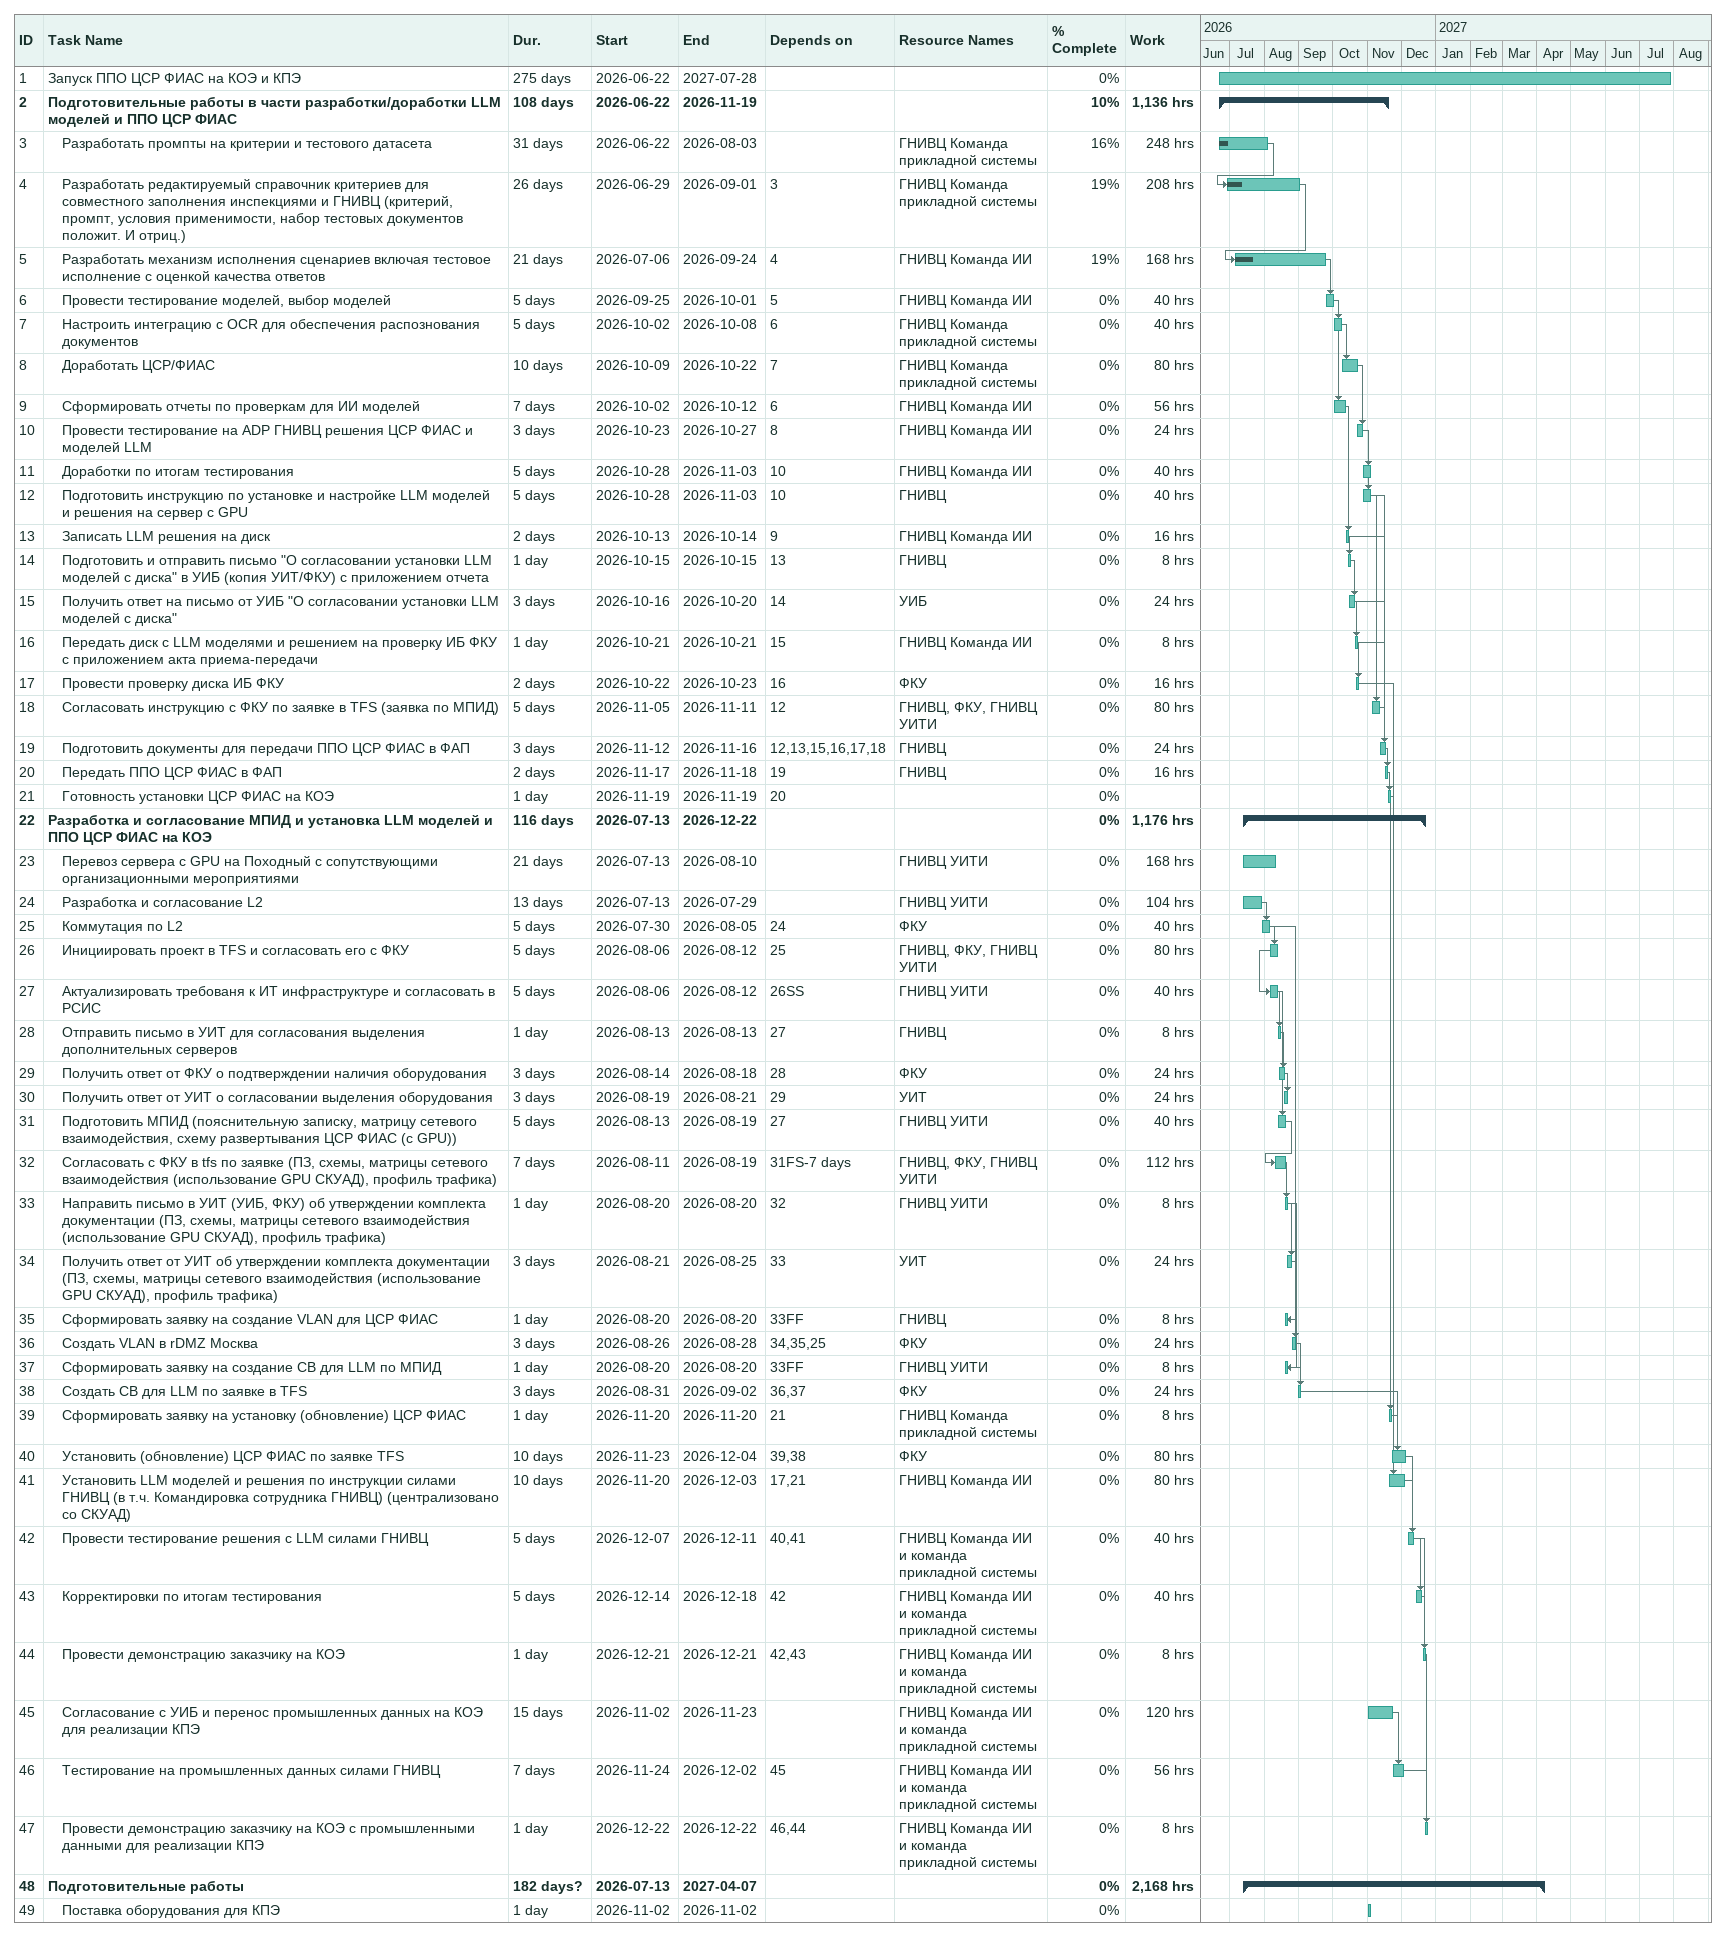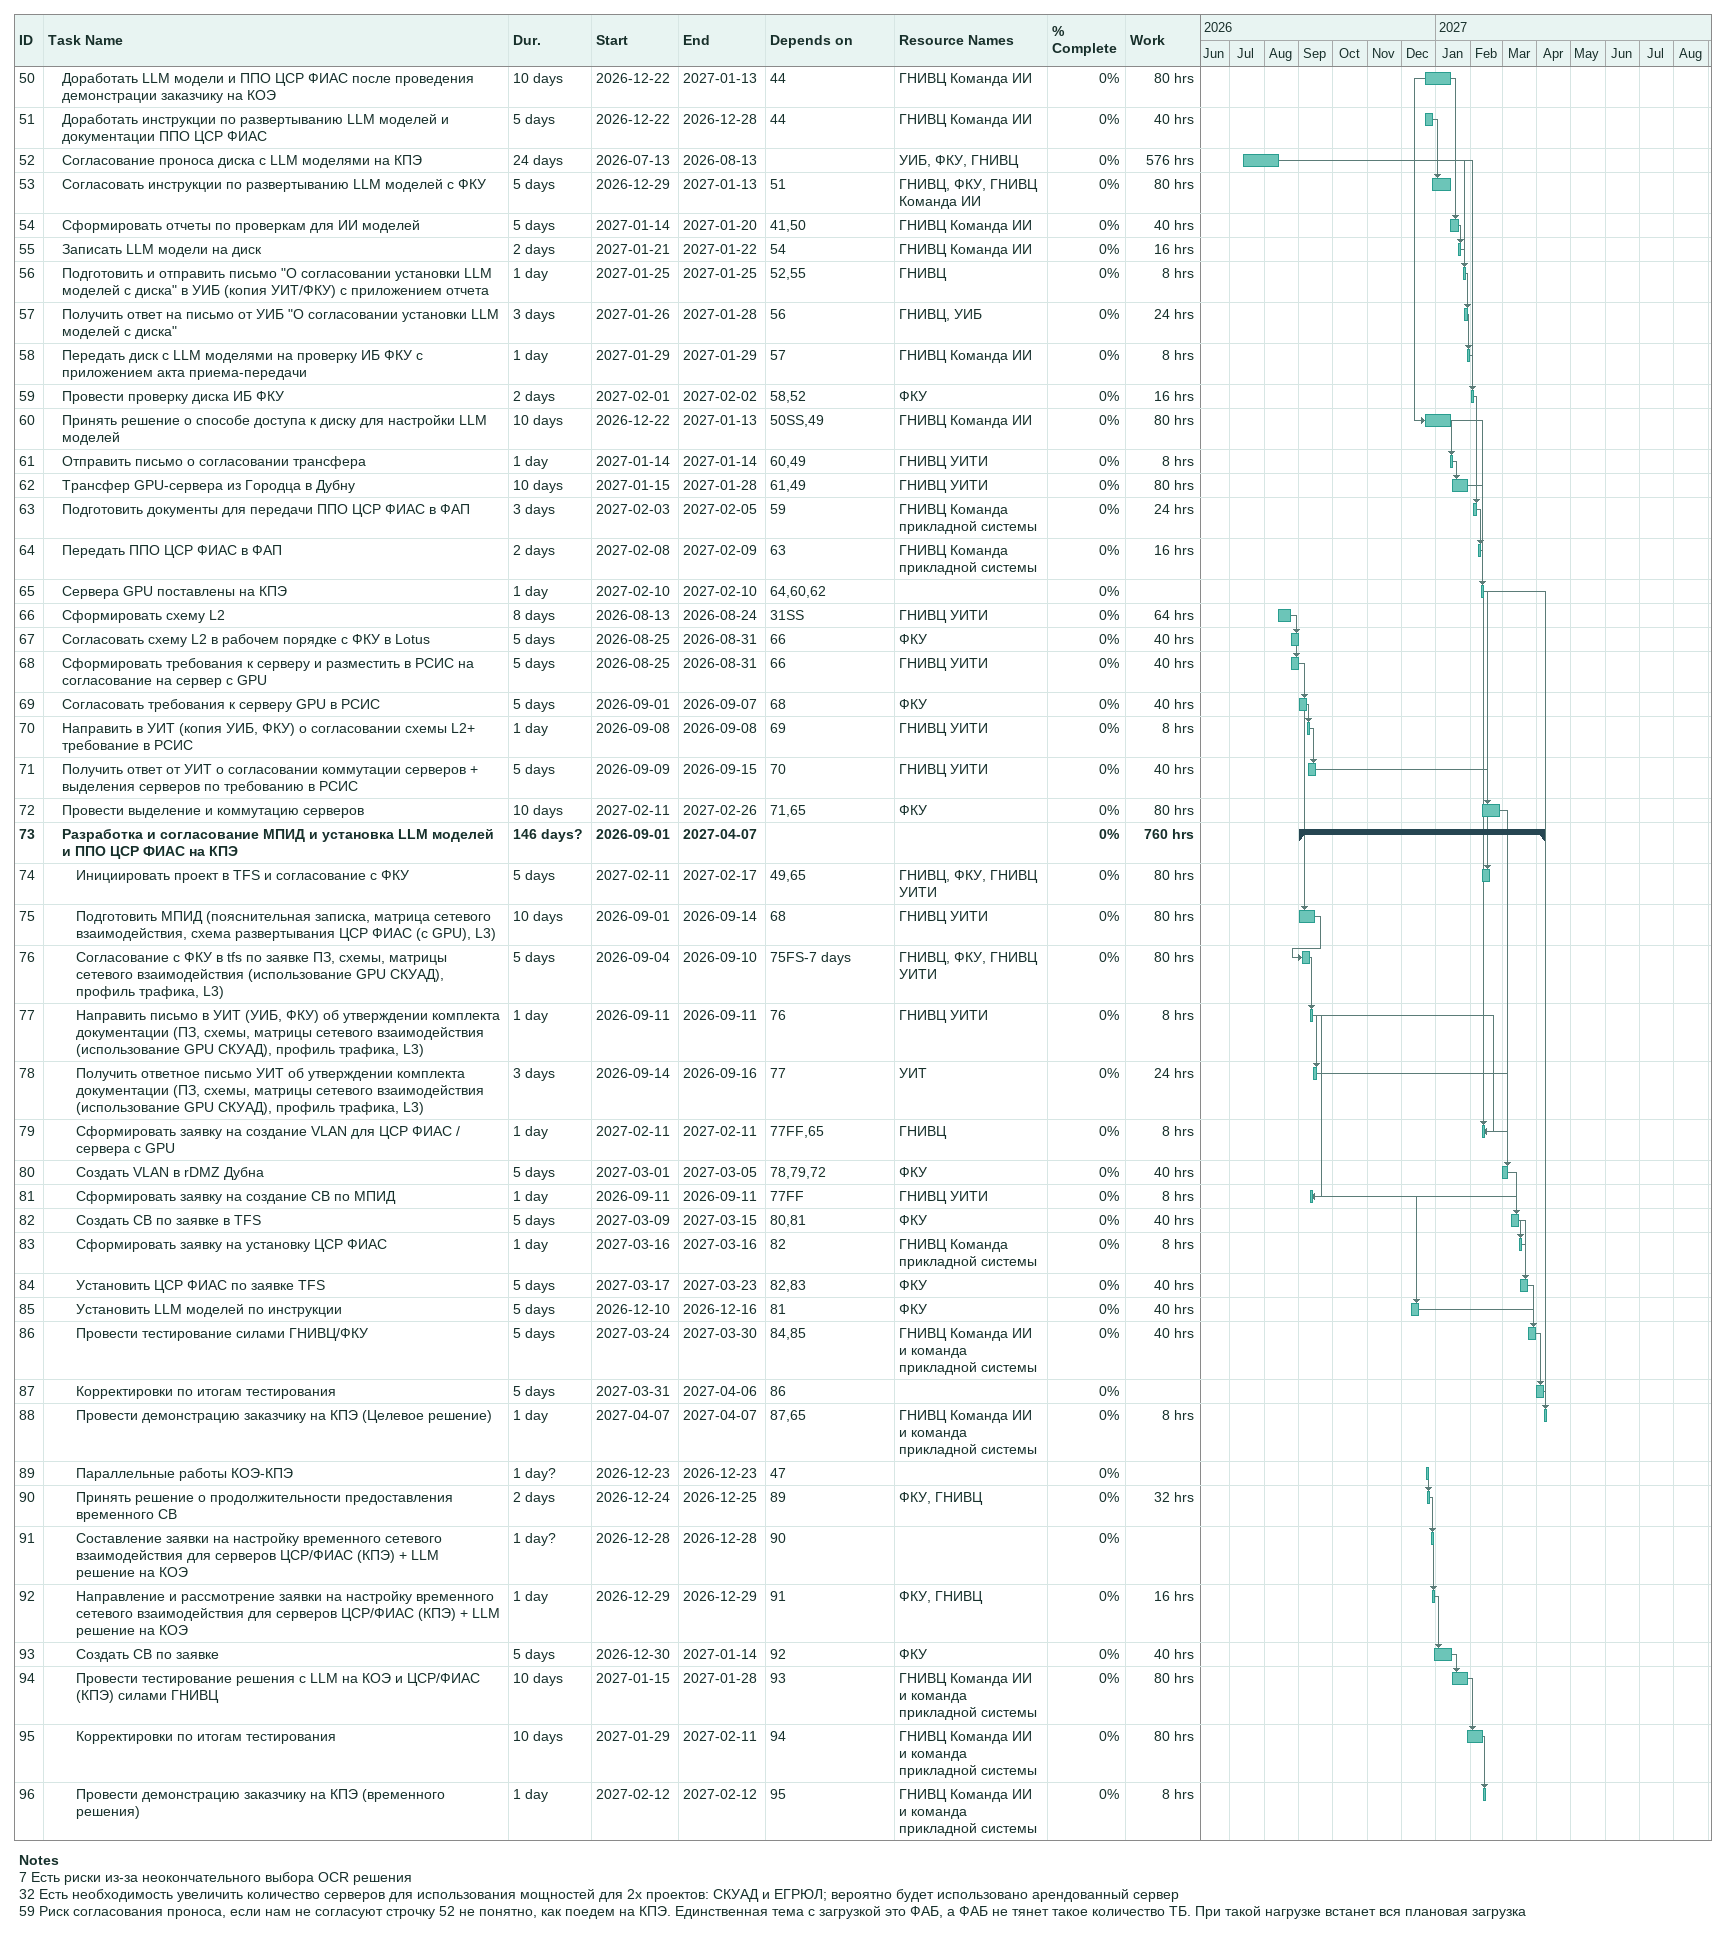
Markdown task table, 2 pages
| ID | Level | Task | Duration | Start | Finish | Predecessors | Resources | % complete | Work (h) |
|---|---|---|---|---|---|---|---|---|---|
| 1 | 1 | Запуск ППО ЦСР ФИАС на КОЭ и КПЭ | 275d | 2026-06-22 | 2027-07-28 |  |  | 0 |  |
| 2 | 1 | **Подготовительные работы в части разработки/доработки LLM моделей и ППО ЦСР ФИАС** | 108d | 2026-06-22 | 2026-11-19 |  |  | 10 | 1136 |
| 3 | 2 | Разработать промпты на критерии и тестового датасета | 31d | 2026-06-22 | 2026-08-03 |  | ГНИВЦ Команда прикладной системы | 16 | 248 |
| 4 | 2 | Разработать редактируемый справочник критериев для совместного заполнения инспекциями и ГНИВЦ (критерий, промпт, условия применимости, набор тестовых документов положит. И отриц.) | 26d | 2026-06-29 | 2026-09-01 | 3 | ГНИВЦ Команда прикладной системы | 19 | 208 |
| 5 | 2 | Разработать механизм исполнения сценариев включая тестовое исполнение с оценкой качества ответов | 21d | 2026-07-06 | 2026-09-24 | 4 | ГНИВЦ Команда ИИ | 19 | 168 |
| 6 | 2 | Провести тестирование моделей, выбор моделей | 5d | 2026-09-25 | 2026-10-01 | 5 | ГНИВЦ Команда ИИ | 0 | 40 |
| 7 | 2 | Настроить интеграцию с OCR для обеспечения распознования документов | 5d | 2026-10-02 | 2026-10-08 | 6 | ГНИВЦ Команда прикладной системы | 0 | 40 |
| 8 | 2 | Доработать ЦСР/ФИАС | 10d | 2026-10-09 | 2026-10-22 | 7 | ГНИВЦ Команда прикладной системы | 0 | 80 |
| 9 | 2 | Сформировать отчеты по проверкам для ИИ моделей | 7d | 2026-10-02 | 2026-10-12 | 6 | ГНИВЦ Команда ИИ | 0 | 56 |
| 10 | 2 | Провести тестирование на ADP ГНИВЦ решения ЦСР ФИАС и моделей LLM | 3d | 2026-10-23 | 2026-10-27 | 8 | ГНИВЦ Команда ИИ | 0 | 24 |
| 11 | 2 | Доработки по итогам тестирования | 5d | 2026-10-28 | 2026-11-03 | 10 | ГНИВЦ Команда ИИ | 0 | 40 |
| 12 | 2 | Подготовить инструкцию по установке и настройке LLM моделей и решения на сервер с GPU | 5d | 2026-10-28 | 2026-11-03 | 10 | ГНИВЦ | 0 | 40 |
| 13 | 2 | Записать LLM решения на диск | 2d | 2026-10-13 | 2026-10-14 | 9 | ГНИВЦ Команда ИИ | 0 | 16 |
| 14 | 2 | Подготовить и отправить письмо "О согласовании установки LLM моделей с диска" в УИБ (копия УИТ/ФКУ) с приложением отчета | 1d | 2026-10-15 | 2026-10-15 | 13 | ГНИВЦ | 0 | 8 |
| 15 | 2 | Получить ответ на письмо от УИБ "О согласовании установки LLM моделей с диска" | 3d | 2026-10-16 | 2026-10-20 | 14 | УИБ | 0 | 24 |
| 16 | 2 | Передать диск с LLM моделями и решением на проверку ИБ ФКУ с приложением акта приема-передачи | 1d | 2026-10-21 | 2026-10-21 | 15 | ГНИВЦ Команда ИИ | 0 | 8 |
| 17 | 2 | Провести проверку диска ИБ ФКУ | 2d | 2026-10-22 | 2026-10-23 | 16 | ФКУ | 0 | 16 |
| 18 | 2 | Согласовать инструкцию с ФКУ по заявке в TFS (заявка по МПИД) | 5d | 2026-11-05 | 2026-11-11 | 12 | ГНИВЦ, ФКУ, ГНИВЦ УИТИ | 0 | 80 |
| 19 | 2 | Подготовить документы для передачи ППО ЦСР ФИАС в ФАП | 3d | 2026-11-12 | 2026-11-16 | 12, 13, 15, 16, 17, 18 | ГНИВЦ | 0 | 24 |
| 20 | 2 | Передать ППО ЦСР ФИАС в ФАП | 2d | 2026-11-17 | 2026-11-18 | 19 | ГНИВЦ | 0 | 16 |
| 21 | 2 | Готовность установки ЦСР ФИАС на КОЭ | 1d | 2026-11-19 | 2026-11-19 | 20 |  | 0 |  |
| 22 | 1 | **Разработка и согласование МПИД и установка LLM моделей и ППО ЦСР ФИАС на КОЭ** | 116d | 2026-07-13 | 2026-12-22 |  |  | 0 | 1176 |
| 23 | 2 | Перевоз сервера с GPU на Походный с сопутствующими организационными мероприятиями | 21d | 2026-07-13 | 2026-08-10 |  | ГНИВЦ УИТИ | 0 | 168 |
| 24 | 2 | Разработка и согласование L2 | 13d | 2026-07-13 | 2026-07-29 |  | ГНИВЦ УИТИ | 0 | 104 |
| 25 | 2 | Коммутация по L2 | 5d | 2026-07-30 | 2026-08-05 | 24 | ФКУ | 0 | 40 |
| 26 | 2 | Инициировать проект в TFS и согласовать его с ФКУ | 5d | 2026-08-06 | 2026-08-12 | 25 | ГНИВЦ, ФКУ, ГНИВЦ УИТИ | 0 | 80 |
| 27 | 2 | Актуализировать требованя к ИТ инфраструктуре и согласовать в РСИС | 5d | 2026-08-06 | 2026-08-12 | 26SS | ГНИВЦ УИТИ | 0 | 40 |
| 28 | 2 | Отправить письмо в УИТ для согласования выделения дополнительных серверов | 1d | 2026-08-13 | 2026-08-13 | 27 | ГНИВЦ | 0 | 8 |
| 29 | 2 | Получить ответ от ФКУ о подтверждении наличия оборудования | 3d | 2026-08-14 | 2026-08-18 | 28 | ФКУ | 0 | 24 |
| 30 | 2 | Получить ответ от УИТ о согласовании выделения оборудования | 3d | 2026-08-19 | 2026-08-21 | 29 | УИТ | 0 | 24 |
| 31 | 2 | Подготовить МПИД (пояснительную записку, матрицу сетевого взаимодействия, схему развертывания ЦСР ФИАС (с GPU)) | 5d | 2026-08-13 | 2026-08-19 | 27 | ГНИВЦ УИТИ | 0 | 40 |
| 32 | 2 | Согласовать с ФКУ в tfs по заявке (ПЗ, схемы, матрицы сетевого взаимодействия (использование GPU СКУАД), профиль трафика) | 7d | 2026-08-11 | 2026-08-19 | 31FS-7d | ГНИВЦ, ФКУ, ГНИВЦ УИТИ | 0 | 112 |
| 33 | 2 | Направить письмо в УИТ (УИБ, ФКУ) об утверждении комплекта документации (ПЗ, схемы, матрицы сетевого взаимодействия (использование GPU СКУАД), профиль трафика) | 1d | 2026-08-20 | 2026-08-20 | 32 | ГНИВЦ УИТИ | 0 | 8 |
| 34 | 2 | Получить ответ от УИТ об утверждении комплекта документации (ПЗ, схемы, матрицы сетевого взаимодействия (использование GPU СКУАД), профиль трафика) | 3d | 2026-08-21 | 2026-08-25 | 33 | УИТ | 0 | 24 |
| 35 | 2 | Сформировать заявку на создание VLAN для ЦСР ФИАС | 1d | 2026-08-20 | 2026-08-20 | 33FF | ГНИВЦ | 0 | 8 |
| 36 | 2 | Создать VLAN в rDMZ Москва | 3d | 2026-08-26 | 2026-08-28 | 34, 35, 25 | ФКУ | 0 | 24 |
| 37 | 2 | Сформировать заявку на создание СВ для LLM по МПИД | 1d | 2026-08-20 | 2026-08-20 | 33FF | ГНИВЦ УИТИ | 0 | 8 |
| 38 | 2 | Создать СВ для LLM по заявке в TFS | 3d | 2026-08-31 | 2026-09-02 | 36, 37 | ФКУ | 0 | 24 |
| 39 | 2 | Сформировать заявку на установку (обновление) ЦСР ФИАС | 1d | 2026-11-20 | 2026-11-20 | 21 | ГНИВЦ Команда прикладной системы | 0 | 8 |
| 40 | 2 | Установить (обновление) ЦСР ФИАС по заявке TFS | 10d | 2026-11-23 | 2026-12-04 | 39, 38 | ФКУ | 0 | 80 |
| 41 | 2 | Установить LLM моделей и решения по инструкции силами ГНИВЦ (в т.ч. Командировка сотрудника ГНИВЦ) (централизовано со СКУАД) | 10d | 2026-11-20 | 2026-12-03 | 17, 21 | ГНИВЦ Команда ИИ | 0 | 80 |
| 42 | 2 | Провести тестирование решения с LLM силами ГНИВЦ | 5d | 2026-12-07 | 2026-12-11 | 40, 41 | ГНИВЦ Команда ИИ и команда прикладной системы | 0 | 40 |
| 43 | 2 | Корректировки по итогам тестирования | 5d | 2026-12-14 | 2026-12-18 | 42 | ГНИВЦ Команда ИИ и команда прикладной системы | 0 | 40 |
| 44 | 2 | Провести демонстрацию заказчику на КОЭ | 1d | 2026-12-21 | 2026-12-21 | 42, 43 | ГНИВЦ Команда ИИ и команда прикладной системы | 0 | 8 |
| 45 | 2 | Согласование с УИБ и перенос промышленных данных на КОЭ для реализации КПЭ | 15d | 2026-11-02 | 2026-11-23 |  | ГНИВЦ Команда ИИ и команда прикладной системы | 0 | 120 |
| 46 | 2 | Тестирование на промышленных данных силами ГНИВЦ | 7d | 2026-11-24 | 2026-12-02 | 45 | ГНИВЦ Команда ИИ и команда прикладной системы | 0 | 56 |
| 47 | 2 | Провести демонстрацию заказчику на КОЭ с промышленными данными для реализации КПЭ | 1d | 2026-12-22 | 2026-12-22 | 46, 44 | ГНИВЦ Команда ИИ и команда прикладной системы | 0 | 8 |
| 48 | 1 | **Подготовительные работы** | 182d? | 2026-07-13 | 2027-04-07 |  |  | 0 | 2168 |
| 49 | 2 | Поставка оборудования для КПЭ | 1d | 2026-11-02 | 2026-11-02 |  |  | 0 |  |
| 50 | 2 | Доработать LLM модели и ППО ЦСР ФИАС после проведения демонстрации заказчику на КОЭ | 10d | 2026-12-22 | 2027-01-13 | 44 | ГНИВЦ Команда ИИ | 0 | 80 |
| 51 | 2 | Доработать инструкции по развертыванию LLM моделей и документации ППО ЦСР ФИАС | 5d | 2026-12-22 | 2026-12-28 | 44 | ГНИВЦ Команда ИИ | 0 | 40 |
| 52 | 2 | Согласование проноса диска с LLM моделями на КПЭ | 24d | 2026-07-13 | 2026-08-13 |  | УИБ, ФКУ, ГНИВЦ | 0 | 576 |
| 53 | 2 | Согласовать инструкции по развертыванию LLM моделей с ФКУ | 5d | 2026-12-29 | 2027-01-13 | 51 | ГНИВЦ, ФКУ, ГНИВЦ Команда ИИ | 0 | 80 |
| 54 | 2 | Сформировать отчеты по проверкам для ИИ моделей | 5d | 2027-01-14 | 2027-01-20 | 41, 50 | ГНИВЦ Команда ИИ | 0 | 40 |
| 55 | 2 | Записать LLM модели на диск | 2d | 2027-01-21 | 2027-01-22 | 54 | ГНИВЦ Команда ИИ | 0 | 16 |
| 56 | 2 | Подготовить и отправить письмо "О согласовании установки LLM моделей с диска" в УИБ (копия УИТ/ФКУ) с приложением отчета | 1d | 2027-01-25 | 2027-01-25 | 52, 55 | ГНИВЦ | 0 | 8 |
| 57 | 2 | Получить ответ на письмо от УИБ "О согласовании установки LLM моделей с диска" | 3d | 2027-01-26 | 2027-01-28 | 56 | ГНИВЦ, УИБ | 0 | 24 |
| 58 | 2 | Передать диск с LLM моделями на проверку ИБ ФКУ с приложением акта приема-передачи | 1d | 2027-01-29 | 2027-01-29 | 57 | ГНИВЦ Команда ИИ | 0 | 8 |
| 59 | 2 | Провести проверку диска ИБ ФКУ | 2d | 2027-02-01 | 2027-02-02 | 58, 52 | ФКУ | 0 | 16 |
| 60 | 2 | Принять решение о способе доступа к диску для настройки LLM моделей | 10d | 2026-12-22 | 2027-01-13 | 50SS, 49 | ГНИВЦ Команда ИИ | 0 | 80 |
| 61 | 2 | Отправить письмо о согласовании трансфера | 1d | 2027-01-14 | 2027-01-14 | 60, 49 | ГНИВЦ УИТИ | 0 | 8 |
| 62 | 2 | Трансфер GPU-сервера из Городца в Дубну | 10d | 2027-01-15 | 2027-01-28 | 61, 49 | ГНИВЦ УИТИ | 0 | 80 |
| 63 | 2 | Подготовить документы для передачи ППО ЦСР ФИАС в ФАП | 3d | 2027-02-03 | 2027-02-05 | 59 | ГНИВЦ Команда прикладной системы | 0 | 24 |
| 64 | 2 | Передать ППО ЦСР ФИАС в ФАП | 2d | 2027-02-08 | 2027-02-09 | 63 | ГНИВЦ Команда прикладной системы | 0 | 16 |
| 65 | 2 | Сервера GPU поставлены на КПЭ | 1d | 2027-02-10 | 2027-02-10 | 64, 60, 62 |  | 0 |  |
| 66 | 2 | Сформировать схему L2 | 8d | 2026-08-13 | 2026-08-24 | 31SS | ГНИВЦ УИТИ | 0 | 64 |
| 67 | 2 | Согласовать схему L2 в рабочем порядке с ФКУ в Lotus | 5d | 2026-08-25 | 2026-08-31 | 66 | ФКУ | 0 | 40 |
| 68 | 2 | Сформировать требования к серверу и разместить в РСИС на согласование на сервер с GPU | 5d | 2026-08-25 | 2026-08-31 | 66 | ГНИВЦ УИТИ | 0 | 40 |
| 69 | 2 | Согласовать требования к серверу GPU в РСИС | 5d | 2026-09-01 | 2026-09-07 | 68 | ФКУ | 0 | 40 |
| 70 | 2 | Направить в УИТ (копия УИБ, ФКУ) о согласовании схемы L2+ требование в РСИС | 1d | 2026-09-08 | 2026-09-08 | 69 | ГНИВЦ УИТИ | 0 | 8 |
| 71 | 2 | Получить ответ от УИТ о согласовании коммутации серверов + выделения серверов по требованию в РСИС | 5d | 2026-09-09 | 2026-09-15 | 70 | ГНИВЦ УИТИ | 0 | 40 |
| 72 | 2 | Провести выделение и коммутацию серверов | 10d | 2027-02-11 | 2027-02-26 | 71, 65 | ФКУ | 0 | 80 |
| 73 | 2 | **Разработка и согласование МПИД и установка LLM моделей и ППО ЦСР ФИАС на КПЭ** | 146d? | 2026-09-01 | 2027-04-07 |  |  | 0 | 760 |
| 74 | 3 | Инициировать проект в TFS и согласование с ФКУ | 5d | 2027-02-11 | 2027-02-17 | 49, 65 | ГНИВЦ, ФКУ, ГНИВЦ УИТИ | 0 | 80 |
| 75 | 3 | Подготовить МПИД (пояснительная записка, матрица сетевого взаимодействия, схема развертывания ЦСР ФИАС (с GPU), L3) | 10d | 2026-09-01 | 2026-09-14 | 68 | ГНИВЦ УИТИ | 0 | 80 |
| 76 | 3 | Согласование с ФКУ в tfs по заявке ПЗ, схемы, матрицы сетевого взаимодействия (использование GPU СКУАД), профиль трафика, L3) | 5d | 2026-09-04 | 2026-09-10 | 75FS-7d | ГНИВЦ, ФКУ, ГНИВЦ УИТИ | 0 | 80 |
| 77 | 3 | Направить письмо в УИТ (УИБ, ФКУ) об утверждении комплекта документации (ПЗ, схемы, матрицы сетевого взаимодействия (использование GPU СКУАД), профиль трафика, L3) | 1d | 2026-09-11 | 2026-09-11 | 76 | ГНИВЦ УИТИ | 0 | 8 |
| 78 | 3 | Получить ответное письмо УИТ об утверждении комплекта документации (ПЗ, схемы, матрицы сетевого взаимодействия (использование GPU СКУАД), профиль трафика, L3) | 3d | 2026-09-14 | 2026-09-16 | 77 | УИТ | 0 | 24 |
| 79 | 3 | Сформировать заявку на создание VLAN для ЦСР ФИАС / сервера с GPU | 1d | 2027-02-11 | 2027-02-11 | 77FF, 65 | ГНИВЦ | 0 | 8 |
| 80 | 3 | Создать VLAN в rDMZ Дубна | 5d | 2027-03-01 | 2027-03-05 | 78, 79, 72 | ФКУ | 0 | 40 |
| 81 | 3 | Сформировать заявку на создание СВ по МПИД | 1d | 2026-09-11 | 2026-09-11 | 77FF | ГНИВЦ УИТИ | 0 | 8 |
| 82 | 3 | Создать СВ по заявке в TFS | 5d | 2027-03-09 | 2027-03-15 | 80, 81 | ФКУ | 0 | 40 |
| 83 | 3 | Сформировать заявку на установку ЦСР ФИАС | 1d | 2027-03-16 | 2027-03-16 | 82 | ГНИВЦ Команда прикладной системы | 0 | 8 |
| 84 | 3 | Установить ЦСР ФИАС по заявке TFS | 5d | 2027-03-17 | 2027-03-23 | 82, 83 | ФКУ | 0 | 40 |
| 85 | 3 | Установить LLM моделей по инструкции | 5d | 2026-12-10 | 2026-12-16 | 81 | ФКУ | 0 | 40 |
| 86 | 3 | Провести тестирование силами ГНИВЦ/ФКУ | 5d | 2027-03-24 | 2027-03-30 | 84, 85 | ГНИВЦ Команда ИИ и команда прикладной системы | 0 | 40 |
| 87 | 3 | Корректировки по итогам тестирования | 5d | 2027-03-31 | 2027-04-06 | 86 |  | 0 |  |
| 88 | 3 | Провести демонстрацию заказчику на КПЭ (Целевое решение) | 1d | 2027-04-07 | 2027-04-07 | 87, 65 | ГНИВЦ Команда ИИ и команда прикладной системы | 0 | 8 |
| 89 | 3 | Параллельные работы КОЭ-КПЭ | 1d? | 2026-12-23 | 2026-12-23 | 47 |  | 0 |  |
| 90 | 3 | Принять решение о продолжительности предоставления временного СВ | 2d | 2026-12-24 | 2026-12-25 | 89 | ФКУ, ГНИВЦ | 0 | 32 |
| 91 | 3 | Составление заявки на настройку временного сетевого взаимодействия для серверов ЦСР/ФИАС (КПЭ) + LLM решение на КОЭ | 1d? | 2026-12-28 | 2026-12-28 | 90 |  | 0 |  |
| 92 | 3 | Направление и рассмотрение заявки на настройку временного сетевого взаимодействия для серверов ЦСР/ФИАС (КПЭ) + LLM решение на КОЭ | 1d | 2026-12-29 | 2026-12-29 | 91 | ФКУ, ГНИВЦ | 0 | 16 |
| 93 | 3 | Создать СВ по заявке | 5d | 2026-12-30 | 2027-01-14 | 92 | ФКУ | 0 | 40 |
| 94 | 3 | Провести тестирование решения с LLM на КОЭ и ЦСР/ФИАС (КПЭ) силами ГНИВЦ | 10d | 2027-01-15 | 2027-01-28 | 93 | ГНИВЦ Команда ИИ и команда прикладной системы | 0 | 80 |
| 95 | 3 | Корректировки по итогам тестирования | 10d | 2027-01-29 | 2027-02-11 | 94 | ГНИВЦ Команда ИИ и команда прикладной системы | 0 | 80 |
| 96 | 3 | Провести демонстрацию заказчику на КПЭ (временного решения) | 1d | 2027-02-12 | 2027-02-12 | 95 | ГНИВЦ Команда ИИ и команда прикладной системы | 0 | 8 |

Notes
- 7: Есть риски из-за неокончательного выбора OCR решения
- 32: Есть необходимость увеличить количество серверов для использования мощностей для 2х проектов: СКУАД и ЕГРЮЛ; вероятно будет использовано арендованный сервер
- 59: Риск согласования проноса, если нам не согласуют строчку 52 не понятно, как поедем на КПЭ. Единственная тема с загрузкой это ФАБ, а ФАБ не тянет такое количество ТБ. При такой нагрузке встанет вся плановая загрузка
